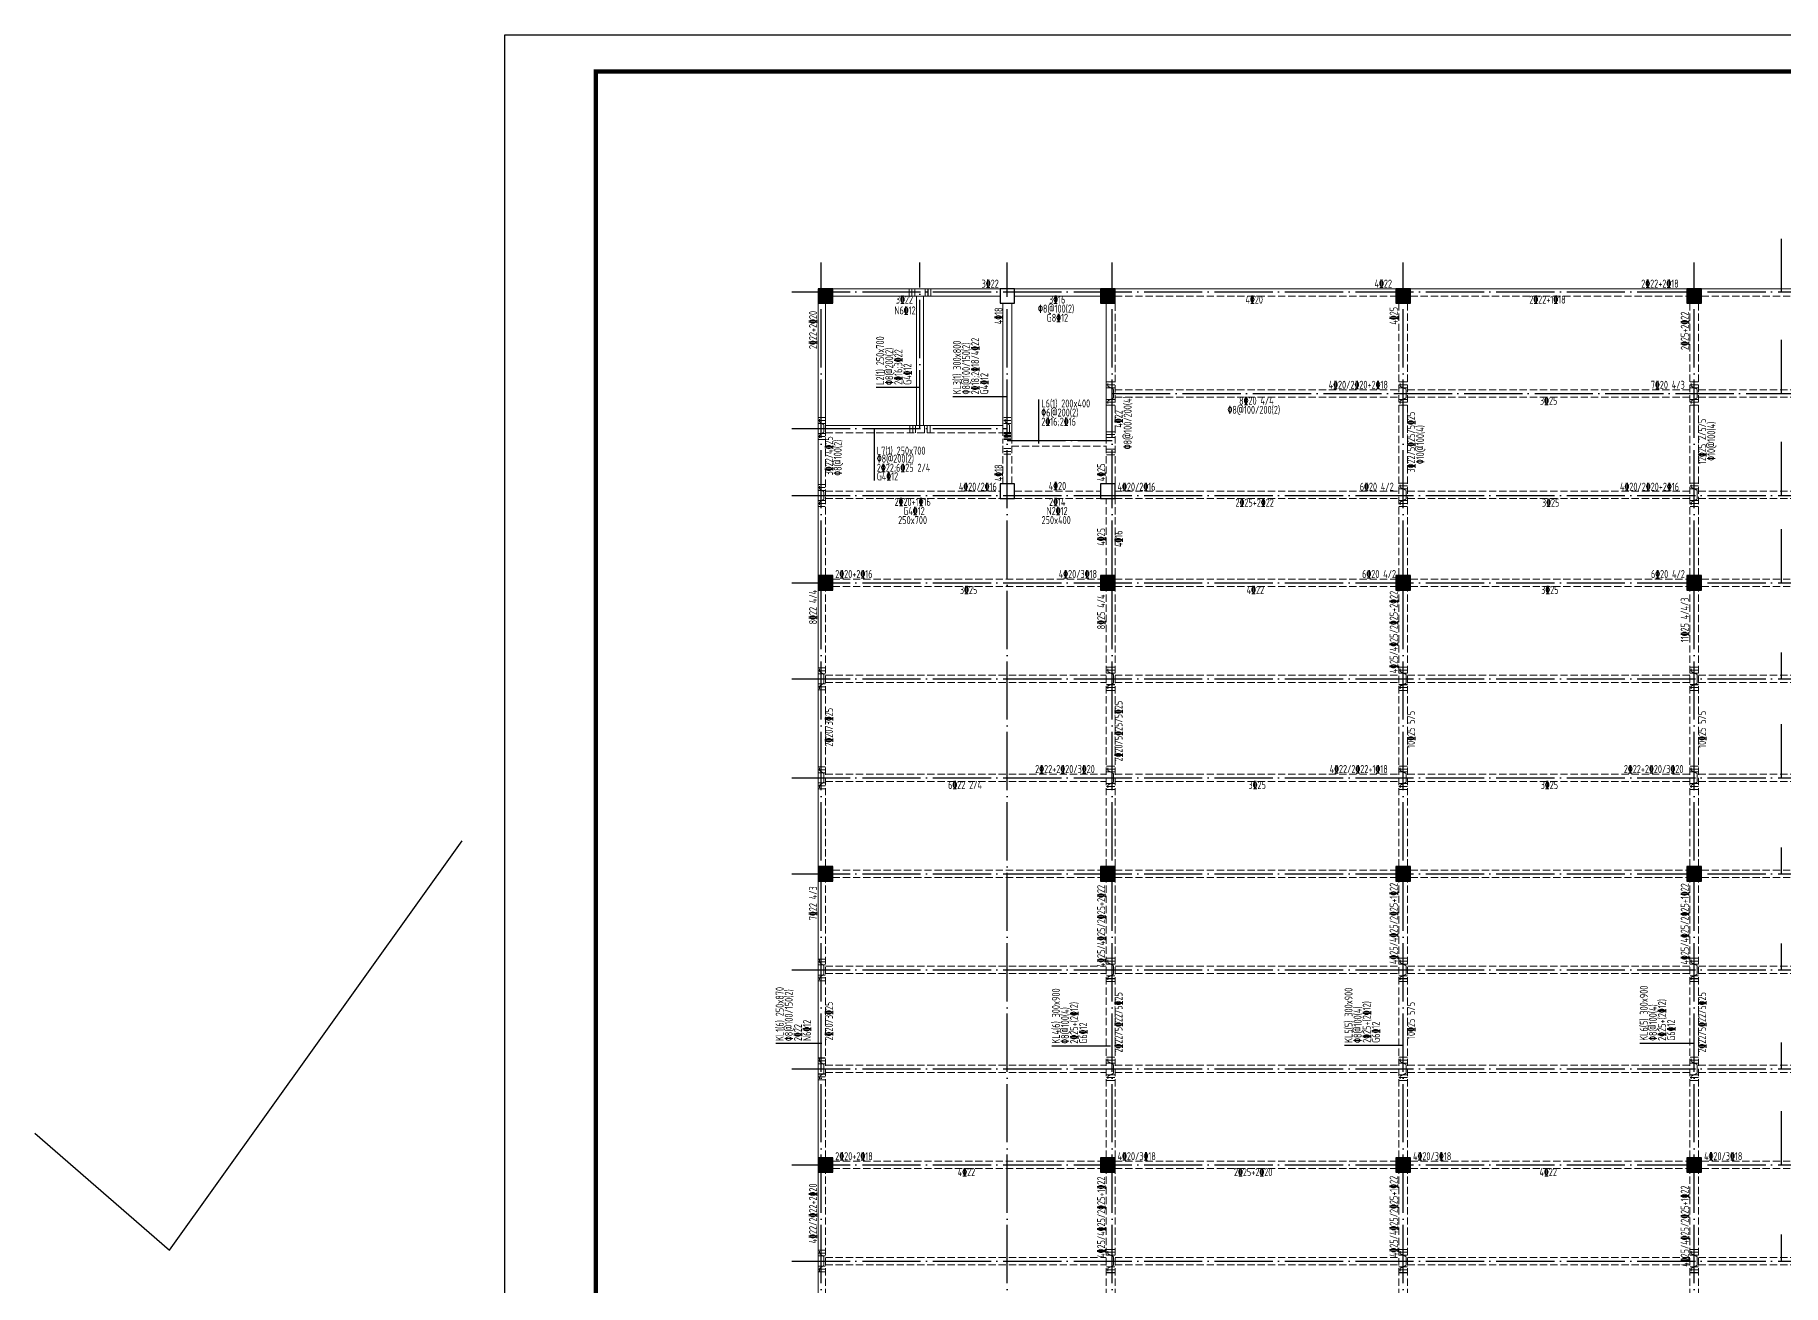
# Model space of a CAD drawing. Extents: x -2331248 to -1198620, y -977263 to -545844.
# Drawn here: x -1592869 to -1532812, y -823822 to -780878 of the extents above; entities that cross this region are included whole.
import ezdxf

# ---------------------------------------------------------------- set-up
doc = ezdxf.new("R2010")
doc.units = 0
doc.header["$LTSCALE"] = 1000
doc.header["$MEASUREMENT"] = 0
for name, pattern in [('DASH', [0.35, 0.25, -0.1]), ('DOTE', [2.42, 2, -0.2, 0.02, -0.2]), ('线型3', [500, 300, -200])]:
    doc.linetypes.add(name, pattern=pattern)
doc.layers.get('0').update_dxf_attribs({"linetype": 'CONTINUOUS'})
for name, color, linetype in [('DOTE', 1, 'DOTE'), ('PUB_TITLE', 4, 'CONTINUOUS'), ('S_BEAMDIMMASS', 2, 'CONTINUOUS'), ('柱涂实', 54, 'CONTINUOUS')]:
    doc.layers.add(name, color=color, linetype=linetype)
for name, color, linetype, lineweight in [('S_Beam', 4, 'CONTINUOUS', 18), ('S_BeamDash', 134, '线型3', 18), ('S_BeamDimLocal', 7, 'CONTINUOUS', 25), ('S_BeamDimLocalVer', 7, 'CONTINUOUS', 25), ('S_BeamDimMassVer', 2, 'CONTINUOUS', 25), ('S_Cl', 2, 'CONTINUOUS', 9), ('S_SubBeamHanger', 1, 'CONTINUOUS', 40), ('S_SubBeamHoop', 1, 'CONTINUOUS', 40)]:
    doc.layers.add(name, color=color, linetype=linetype, lineweight=lineweight)
doc.styles.add('TSSD_REIN', font='Tssdeng.shx', dxfattribs={"width": 0.7, "bigfont": 'hztxt.shx'})

msp = doc.modelspace()

# ---------------------------------------------------------------- hatches: boundary and pattern name
at = {"layer": '柱涂实'}
for points in [[(-1565463, -790097.1), (-1565463, -789597.1), (-1565963, -789597.1), (-1565963, -790097.1)], [(-1555763, -790097.1), (-1555763, -789597.1), (-1556263, -789597.1), (-1556263, -790097.1)], [(-1545613, -790097.1), (-1545613, -789597.1), (-1546113, -789597.1), (-1546113, -790097.1)], [(-1535613, -790097.1), (-1535613, -789597.1), (-1536113, -789597.1), (-1536113, -790097.1)], [(-1565463, -799947.1), (-1565463, -799447.1), (-1565963, -799447.1), (-1565963, -799947.1)], [(-1555763, -799947.1), (-1555763, -799447.1), (-1556263, -799447.1), (-1556263, -799947.1)], [(-1545613, -799947.1), (-1545613, -799447.1), (-1546113, -799447.1), (-1546113, -799947.1)], [(-1535613, -799947.1), (-1535613, -799447.1), (-1536113, -799447.1), (-1536113, -799947.1)], [(-1565463, -809947.1), (-1565463, -809447.1), (-1565963, -809447.1), (-1565963, -809947.1)], [(-1555763, -809947.1), (-1555763, -809447.1), (-1556263, -809447.1), (-1556263, -809947.1)], [(-1545613, -809947.1), (-1545613, -809447.1), (-1546113, -809447.1), (-1546113, -809947.1)], [(-1535613, -809947.1), (-1535613, -809447.1), (-1536113, -809447.1), (-1536113, -809947.1)], [(-1565463, -819947.1), (-1565463, -819447.1), (-1565963, -819447.1), (-1565963, -819947.1)], [(-1555763, -819947.1), (-1555763, -819447.1), (-1556263, -819447.1), (-1556263, -819947.1)], [(-1545613, -819947.1), (-1545613, -819447.1), (-1546113, -819447.1), (-1546113, -819947.1)], [(-1535613, -819947.1), (-1535613, -819447.1), (-1536113, -819447.1), (-1536113, -819947.1)]]:
    msp.add_hatch(color=256, dxfattribs=at).paths.add_polyline_path(points)

# ---------------------------------------------------------------- linework, layer by layer
msp.add_lwpolyline([(-1592869.5, -818600.9), (-1588246.5, -822618.9), (-1578196.5, -808557.9)])
at = {"layer": 'DOTE'}
for p, q in [((-1565863, -840697.1), (-1565863, -788697.1)), ((-1562463, -794397.1), (-1562463, -788697.1)), ((-1559463, -840697.1), (-1559463, -788697.1)), ((-1555863, -840697.1), (-1555863, -788697.1)), ((-1545863, -840697.1), (-1545863, -788697.1)), ((-1535863, -840697.1), (-1535863, -788697.1)), ((-1566863, -789697.1), (-1504863, -789697.1)), ((-1555863, -793197.1), (-1504863, -793197.1)), ((-1566863, -794397.1), (-1559463, -794397.1)), ((-1559463, -794807.1), (-1555863, -794807.1)), ((-1566863, -796697.1), (-1504863, -796697.1)), ((-1566863, -799697.1), (-1504863, -799697.1)), ((-1566863, -802997.1), (-1504863, -802997.1)), ((-1566863, -806397.1), (-1504863, -806397.1)), ((-1566863, -809697.1), (-1504863, -809697.1)), ((-1566863, -812997.1), (-1504863, -812997.1)), ((-1566863, -816397.1), (-1504863, -816397.1)), ((-1566863, -819697.1), (-1504863, -819697.1)), ((-1566863, -822997.1), (-1504863, -822997.1))]:
    msp.add_line(p, q, dxfattribs=at)
at = {"layer": 'PUB_TITLE'}
msp.add_lwpolyline([(-1576722.5, -855128), (-1576722.5, -780878), (-1471597.5, -780878), (-1471597.5, -855128)], close=True, dxfattribs=at)
at = {"layer": 'PUB_TITLE', "const_width": 150}
msp.add_lwpolyline([(-1573597.5, -782128), (-1472847.5, -782128), (-1472847.5, -853878), (-1573597.5, -853878)], close=True, dxfattribs=at)
at = {"layer": 'S_Beam', "ltscale": 1}
for p, q in [((-1565463, -789597.1), (-1559713, -789597.1)), ((-1559213, -789597.1), (-1556263, -789597.1)), ((-1555763, -789597.1), (-1546113, -789597.1)), ((-1545613, -789597.1), (-1536113, -789597.1)), ((-1535613, -789597.1), (-1526113, -789597.1)), ((-1565963, -796697.1), (-1565963, -790097.1)), ((-1565713, -794397.1), (-1565713, -790097.1)), ((-1565463, -789847.1), (-1559713, -789847.1)), ((-1562588, -794297.1), (-1562588, -789847.1)), ((-1562338, -794297.1), (-1562338, -789847.1)), ((-1559613, -794397.1), (-1559613, -790097.1)), ((-1559313, -794907.1), (-1559313, -790097.1)), ((-1559213, -789847.1), (-1556263, -789847.1)), ((-1556063, -794907.1), (-1556063, -790097.1)), ((-1565713, -794297.1), (-1559613, -794297.1)), ((-1559313, -794807.1), (-1556063, -794807.1)), ((-1565963, -799447.1), (-1565963, -796697.1)), ((-1565963, -809447.1), (-1565963, -799947.1)), ((-1565963, -819447.1), (-1565963, -809947.1)), ((-1565963, -829447.1), (-1565963, -819947.1))]:
    msp.add_line(p, q, dxfattribs=at)
at = {"layer": 'S_BeamDash', "linetype": 'DASH', "ltscale": 1}
for p, q in [((-1555763, -789847.1), (-1546113, -789847.1)), ((-1555763, -794907.1), (-1555763, -790097.1)), ((-1546013, -799447.1), (-1546013, -790097.1)), ((-1545713, -799447.1), (-1545713, -790097.1)), ((-1545613, -789847.1), (-1536113, -789847.1)), ((-1536013, -799447.1), (-1536013, -790097.1)), ((-1535713, -799447.1), (-1535713, -790097.1)), ((-1535613, -789847.1), (-1526113, -789847.1)), ((-1555763, -793072.1), (-1546013, -793072.1)), ((-1555763, -793322.1), (-1546013, -793322.1)), ((-1545713, -793072.1), (-1536013, -793072.1)), ((-1545713, -793322.1), (-1536013, -793322.1)), ((-1535713, -793072.1), (-1526013, -793072.1)), ((-1535713, -793322.1), (-1526013, -793322.1)), ((-1565713, -794397.1), (-1565713, -796697.1)), ((-1565713, -794547.1), (-1559613, -794547.1)), ((-1559613, -794397.1), (-1559613, -794907.1)), ((-1559613, -796297.1), (-1559613, -794907.1)), ((-1559313, -796297.1), (-1559313, -794907.1)), ((-1559313, -795007.1), (-1556063, -795007.1)), ((-1556063, -796297.1), (-1556063, -794907.1)), ((-1555763, -796297.1), (-1555763, -794907.1)), ((-1565713, -796547.1), (-1559713, -796547.1)), ((-1565713, -799447.1), (-1565713, -796697.1)), ((-1565713, -796797.1), (-1559713, -796797.1)), ((-1559213, -796547.1), (-1556263, -796547.1)), ((-1559213, -796797.1), (-1556263, -796797.1)), ((-1556063, -799447.1), (-1556063, -796797.1)), ((-1555763, -796547.1), (-1546013, -796547.1)), ((-1555763, -799447.1), (-1555763, -796797.1)), ((-1555763, -796797.1), (-1546013, -796797.1)), ((-1545713, -796547.1), (-1536013, -796547.1)), ((-1545713, -796797.1), (-1536013, -796797.1)), ((-1535713, -796547.1), (-1526013, -796547.1)), ((-1535713, -796797.1), (-1526013, -796797.1)), ((-1565713, -809447.1), (-1565713, -799947.1)), ((-1565463, -799572.1), (-1556263, -799572.1)), ((-1565463, -799822.1), (-1556263, -799822.1)), ((-1556063, -809447.1), (-1556063, -799947.1)), ((-1555763, -799572.1), (-1546113, -799572.1)), ((-1555763, -799822.1), (-1546113, -799822.1)), ((-1555763, -809447.1), (-1555763, -799947.1)), ((-1546013, -809447.1), (-1546013, -799947.1)), ((-1545713, -809447.1), (-1545713, -799947.1)), ((-1545613, -799572.1), (-1536113, -799572.1)), ((-1545613, -799822.1), (-1536113, -799822.1)), ((-1536013, -809447.1), (-1536013, -799947.1)), ((-1535713, -809447.1), (-1535713, -799947.1)), ((-1535613, -799572.1), (-1526113, -799572.1)), ((-1535613, -799822.1), (-1526113, -799822.1)), ((-1565713, -802872.1), (-1556063, -802872.1)), ((-1555763, -802872.1), (-1546013, -802872.1)), ((-1545713, -802872.1), (-1536013, -802872.1)), ((-1535713, -802872.1), (-1526013, -802872.1)), ((-1565713, -803122.1), (-1556063, -803122.1)), ((-1555763, -803122.1), (-1546013, -803122.1)), ((-1545713, -803122.1), (-1536013, -803122.1)), ((-1535713, -803122.1), (-1526013, -803122.1)), ((-1565713, -806272.1), (-1556063, -806272.1)), ((-1565713, -806522.1), (-1556063, -806522.1)), ((-1555763, -806272.1), (-1546013, -806272.1)), ((-1555763, -806522.1), (-1546013, -806522.1)), ((-1545713, -806272.1), (-1536013, -806272.1)), ((-1545713, -806522.1), (-1536013, -806522.1)), ((-1535713, -806272.1), (-1526013, -806272.1)), ((-1535713, -806522.1), (-1526013, -806522.1)), ((-1565463, -809572.1), (-1556263, -809572.1)), ((-1555763, -809572.1), (-1546113, -809572.1)), ((-1545613, -809572.1), (-1536113, -809572.1)), ((-1535613, -809572.1), (-1526113, -809572.1)), ((-1565713, -819447.1), (-1565713, -809947.1)), ((-1565463, -809822.1), (-1556263, -809822.1)), ((-1556063, -819447.1), (-1556063, -809947.1)), ((-1555763, -809822.1), (-1546113, -809822.1)), ((-1555763, -819447.1), (-1555763, -809947.1)), ((-1546013, -819447.1), (-1546013, -809947.1)), ((-1545713, -819447.1), (-1545713, -809947.1)), ((-1545613, -809822.1), (-1536113, -809822.1)), ((-1536013, -819447.1), (-1536013, -809947.1)), ((-1535713, -819447.1), (-1535713, -809947.1)), ((-1535613, -809822.1), (-1526113, -809822.1)), ((-1565713, -812872.1), (-1556063, -812872.1)), ((-1565713, -813122.1), (-1556063, -813122.1)), ((-1555763, -812872.1), (-1546013, -812872.1)), ((-1555763, -813122.1), (-1546013, -813122.1)), ((-1545713, -812872.1), (-1536013, -812872.1)), ((-1545713, -813122.1), (-1536013, -813122.1)), ((-1535713, -812872.1), (-1526013, -812872.1)), ((-1535713, -813122.1), (-1526013, -813122.1)), ((-1565713, -816272.1), (-1556063, -816272.1)), ((-1565713, -816522.1), (-1556063, -816522.1)), ((-1555763, -816272.1), (-1546013, -816272.1)), ((-1555763, -816522.1), (-1546013, -816522.1)), ((-1545713, -816272.1), (-1536013, -816272.1)), ((-1545713, -816522.1), (-1536013, -816522.1)), ((-1535713, -816272.1), (-1526013, -816272.1)), ((-1535713, -816522.1), (-1526013, -816522.1)), ((-1565463, -819572.1), (-1556263, -819572.1)), ((-1555763, -819572.1), (-1546113, -819572.1)), ((-1545613, -819572.1), (-1536113, -819572.1)), ((-1535613, -819572.1), (-1526113, -819572.1)), ((-1565713, -829447.1), (-1565713, -819947.1)), ((-1565463, -819822.1), (-1556263, -819822.1)), ((-1556063, -829447.1), (-1556063, -819947.1)), ((-1555763, -819822.1), (-1546113, -819822.1)), ((-1555763, -829447.1), (-1555763, -819947.1)), ((-1546013, -829447.1), (-1546013, -819947.1)), ((-1545713, -829447.1), (-1545713, -819947.1)), ((-1545613, -819822.1), (-1536113, -819822.1)), ((-1536013, -829447.1), (-1536013, -819947.1)), ((-1535713, -829447.1), (-1535713, -819947.1)), ((-1535613, -819822.1), (-1526113, -819822.1)), ((-1565713, -822872.1), (-1556063, -822872.1)), ((-1565713, -823122.1), (-1556063, -823122.1)), ((-1555763, -822872.1), (-1546013, -822872.1)), ((-1555763, -823122.1), (-1546013, -823122.1)), ((-1545713, -822872.1), (-1536013, -822872.1)), ((-1545713, -823122.1), (-1536013, -823122.1)), ((-1535713, -822872.1), (-1526013, -822872.1)), ((-1535713, -823122.1), (-1526013, -823122.1))]:
    msp.add_line(p, q, dxfattribs=at)
at = {"layer": 'S_BEAMDIMMASS'}
for p, q in [((-1532863, -789722.1), (-1532863, -787878.3)), ((-1532863, -793197.1), (-1532863, -791353.3)), ((-1558383, -794907.1), (-1558383, -793400.8)), ((-1564034.5, -794397.1), (-1564034.5, -796178)), ((-1532863, -796697.1), (-1532863, -794853.3)), ((-1532863, -799697.1), (-1532863, -797853.3)), ((-1532863, -802997.1), (-1532863, -802090.8)), ((-1532863, -806397.1), (-1532863, -804553.3)), ((-1532863, -809697.1), (-1532863, -808790.8)), ((-1532863, -812997.1), (-1532863, -812090.8)), ((-1532863, -816397.1), (-1532863, -815490.8)), ((-1532863, -819697.1), (-1532863, -817853.3)), ((-1532863, -822997.1), (-1532863, -822090.8))]:
    msp.add_line(p, q, dxfattribs=at)
at = {"layer": 'S_BeamDimMassVer'}
for p, q in [((-1562463, -792987.1), (-1563969.2, -792987.1)), ((-1559463, -793315), (-1561329.6, -793315)), ((-1565838, -815529.9), (-1567419.7, -815529.9)), ((-1535863, -815519.7), (-1537731.7, -815519.7)), ((-1555913, -815620), (-1557930.9, -815620)), ((-1545863, -815591.8), (-1547875.9, -815591.8))]:
    msp.add_line(p, q, dxfattribs=at)
at = {"layer": 'S_Cl', "ltscale": 1}
for points in [[(-1565463, -790097.1), (-1565463, -789597.1), (-1565963, -789597.1), (-1565963, -790097.1)], [(-1559213, -790097.1), (-1559213, -789597.1), (-1559713, -789597.1), (-1559713, -790097.1)], [(-1555763, -790097.1), (-1555763, -789597.1), (-1556263, -789597.1), (-1556263, -790097.1)], [(-1545613, -790097.1), (-1545613, -789597.1), (-1546113, -789597.1), (-1546113, -790097.1)], [(-1535613, -790097.1), (-1535613, -789597.1), (-1536113, -789597.1), (-1536113, -790097.1)], [(-1559213, -796797.1), (-1559213, -796297.1), (-1559713, -796297.1), (-1559713, -796797.1)], [(-1555763, -796797.1), (-1555763, -796297.1), (-1556263, -796297.1), (-1556263, -796797.1)], [(-1565463, -799947.1), (-1565463, -799447.1), (-1565963, -799447.1), (-1565963, -799947.1)], [(-1555763, -799947.1), (-1555763, -799447.1), (-1556263, -799447.1), (-1556263, -799947.1)], [(-1545613, -799947.1), (-1545613, -799447.1), (-1546113, -799447.1), (-1546113, -799947.1)], [(-1535613, -799947.1), (-1535613, -799447.1), (-1536113, -799447.1), (-1536113, -799947.1)], [(-1565463, -809947.1), (-1565463, -809447.1), (-1565963, -809447.1), (-1565963, -809947.1)], [(-1555763, -809947.1), (-1555763, -809447.1), (-1556263, -809447.1), (-1556263, -809947.1)], [(-1545613, -809947.1), (-1545613, -809447.1), (-1546113, -809447.1), (-1546113, -809947.1)], [(-1535613, -809947.1), (-1535613, -809447.1), (-1536113, -809447.1), (-1536113, -809947.1)], [(-1565463, -819947.1), (-1565463, -819447.1), (-1565963, -819447.1), (-1565963, -819947.1)], [(-1555763, -819947.1), (-1555763, -819447.1), (-1556263, -819447.1), (-1556263, -819947.1)], [(-1545613, -819947.1), (-1545613, -819447.1), (-1546113, -819447.1), (-1546113, -819947.1)], [(-1535613, -819947.1), (-1535613, -819447.1), (-1536113, -819447.1), (-1536113, -819947.1)]]:
    msp.add_lwpolyline(points, close=True, dxfattribs=at)
at = {"layer": 'S_SubBeamHanger', "linetype": 'Continuous', "ltscale": 1, "const_width": 35}
for points in [[(-1556013, -792947.1), (-1556013, -792847.1)], [(-1555813, -793047.1), (-1556013, -792947.1)], [(-1556013, -793447.1), (-1555813, -793347.1)], [(-1555813, -793347.1), (-1555813, -793047.1)], [(-1545963, -792947.1), (-1545963, -792847.1)], [(-1545763, -793047.1), (-1545963, -792947.1)], [(-1545963, -793447.1), (-1545763, -793347.1)], [(-1545763, -793347.1), (-1545763, -793047.1)], [(-1535963, -792947.1), (-1535963, -792847.1)], [(-1535763, -793047.1), (-1535963, -792947.1)], [(-1535963, -793447.1), (-1535763, -793347.1)], [(-1535763, -793347.1), (-1535763, -793047.1)], [(-1556013, -793547.1), (-1556013, -793447.1)], [(-1545963, -793547.1), (-1545963, -793447.1)], [(-1535963, -793547.1), (-1535963, -793447.1)], [(-1565913, -794172.1), (-1565913, -794072.1)], [(-1565763, -794272.1), (-1565913, -794172.1)], [(-1565913, -794622.1), (-1565763, -794522.1)], [(-1565763, -794522.1), (-1565763, -794272.1)], [(-1559538, -794172.1), (-1559538, -794072.1)], [(-1559388, -794272.1), (-1559538, -794172.1)], [(-1559538, -794622.1), (-1559388, -794522.1)], [(-1559388, -794522.1), (-1559388, -794272.1)], [(-1565913, -794722.1), (-1565913, -794622.1)], [(-1559538, -794722.1), (-1559538, -794622.1)], [(-1565913, -796472.1), (-1565913, -796372.1)], [(-1545963, -796422.1), (-1545963, -796322.1)], [(-1535963, -796422.1), (-1535963, -796322.1)], [(-1565763, -796572.1), (-1565913, -796472.1)], [(-1565913, -796922.1), (-1565763, -796822.1)], [(-1565913, -797022.1), (-1565913, -796922.1)], [(-1565763, -796822.1), (-1565763, -796572.1)], [(-1545763, -796522.1), (-1545963, -796422.1)], [(-1545963, -796922.1), (-1545763, -796822.1)], [(-1545963, -797022.1), (-1545963, -796922.1)], [(-1545763, -796822.1), (-1545763, -796522.1)], [(-1535763, -796522.1), (-1535963, -796422.1)], [(-1535963, -796922.1), (-1535763, -796822.1)], [(-1535963, -797022.1), (-1535963, -796922.1)], [(-1535763, -796822.1), (-1535763, -796522.1)], [(-1565913, -802747.1), (-1565913, -802647.1)], [(-1565763, -802847.1), (-1565913, -802747.1)], [(-1565763, -803147.1), (-1565763, -802847.1)], [(-1556013, -802747.1), (-1556013, -802647.1)], [(-1555813, -802847.1), (-1556013, -802747.1)], [(-1555813, -803147.1), (-1555813, -802847.1)], [(-1545963, -802747.1), (-1545963, -802647.1)], [(-1545763, -802847.1), (-1545963, -802747.1)], [(-1545763, -803147.1), (-1545763, -802847.1)], [(-1535963, -802747.1), (-1535963, -802647.1)], [(-1535763, -802847.1), (-1535963, -802747.1)], [(-1535763, -803147.1), (-1535763, -802847.1)], [(-1565913, -803247.1), (-1565763, -803147.1)], [(-1565913, -803347.1), (-1565913, -803247.1)], [(-1556013, -803247.1), (-1555813, -803147.1)], [(-1556013, -803347.1), (-1556013, -803247.1)], [(-1545963, -803247.1), (-1545763, -803147.1)], [(-1545963, -803347.1), (-1545963, -803247.1)], [(-1535963, -803247.1), (-1535763, -803147.1)], [(-1535963, -803347.1), (-1535963, -803247.1)], [(-1565913, -806147.1), (-1565913, -806047.1)], [(-1565763, -806247.1), (-1565913, -806147.1)], [(-1565913, -806647.1), (-1565763, -806547.1)], [(-1565763, -806547.1), (-1565763, -806247.1)], [(-1556013, -806147.1), (-1556013, -806047.1)], [(-1555813, -806247.1), (-1556013, -806147.1)], [(-1556013, -806647.1), (-1555813, -806547.1)], [(-1555813, -806547.1), (-1555813, -806247.1)], [(-1545963, -806147.1), (-1545963, -806047.1)], [(-1545763, -806247.1), (-1545963, -806147.1)], [(-1545963, -806647.1), (-1545763, -806547.1)], [(-1545763, -806547.1), (-1545763, -806247.1)], [(-1535963, -806147.1), (-1535963, -806047.1)], [(-1535763, -806247.1), (-1535963, -806147.1)], [(-1535963, -806647.1), (-1535763, -806547.1)], [(-1535763, -806547.1), (-1535763, -806247.1)], [(-1565913, -806747.1), (-1565913, -806647.1)], [(-1556013, -806747.1), (-1556013, -806647.1)], [(-1545963, -806747.1), (-1545963, -806647.1)], [(-1535963, -806747.1), (-1535963, -806647.1)], [(-1565913, -812747.1), (-1565913, -812647.1)], [(-1565763, -812847.1), (-1565913, -812747.1)], [(-1565913, -813247.1), (-1565763, -813147.1)], [(-1565763, -813147.1), (-1565763, -812847.1)], [(-1556013, -812747.1), (-1556013, -812647.1)], [(-1555813, -812847.1), (-1556013, -812747.1)], [(-1556013, -813247.1), (-1555813, -813147.1)], [(-1555813, -813147.1), (-1555813, -812847.1)], [(-1545963, -812747.1), (-1545963, -812647.1)], [(-1545763, -812847.1), (-1545963, -812747.1)], [(-1545963, -813247.1), (-1545763, -813147.1)], [(-1545763, -813147.1), (-1545763, -812847.1)], [(-1535963, -812747.1), (-1535963, -812647.1)], [(-1535763, -812847.1), (-1535963, -812747.1)], [(-1535963, -813247.1), (-1535763, -813147.1)], [(-1535763, -813147.1), (-1535763, -812847.1)], [(-1565913, -813347.1), (-1565913, -813247.1)], [(-1556013, -813347.1), (-1556013, -813247.1)], [(-1545963, -813347.1), (-1545963, -813247.1)], [(-1535963, -813347.1), (-1535963, -813247.1)], [(-1565913, -816147.1), (-1565913, -816047.1)], [(-1565763, -816247.1), (-1565913, -816147.1)], [(-1556013, -816147.1), (-1556013, -816047.1)], [(-1555813, -816247.1), (-1556013, -816147.1)], [(-1545963, -816147.1), (-1545963, -816047.1)], [(-1545763, -816247.1), (-1545963, -816147.1)], [(-1535963, -816147.1), (-1535963, -816047.1)], [(-1535763, -816247.1), (-1535963, -816147.1)], [(-1565913, -816647.1), (-1565763, -816547.1)], [(-1565913, -816747.1), (-1565913, -816647.1)], [(-1565763, -816547.1), (-1565763, -816247.1)], [(-1556013, -816647.1), (-1555813, -816547.1)], [(-1556013, -816747.1), (-1556013, -816647.1)], [(-1555813, -816547.1), (-1555813, -816247.1)], [(-1545963, -816647.1), (-1545763, -816547.1)], [(-1545963, -816747.1), (-1545963, -816647.1)], [(-1545763, -816547.1), (-1545763, -816247.1)], [(-1535963, -816647.1), (-1535763, -816547.1)], [(-1535963, -816747.1), (-1535963, -816647.1)], [(-1535763, -816547.1), (-1535763, -816247.1)], [(-1565913, -822747.1), (-1565913, -822647.1)], [(-1565763, -822847.1), (-1565913, -822747.1)], [(-1556013, -822747.1), (-1556013, -822647.1)], [(-1555813, -822847.1), (-1556013, -822747.1)], [(-1545963, -822747.1), (-1545963, -822647.1)], [(-1545763, -822847.1), (-1545963, -822747.1)], [(-1535963, -822747.1), (-1535963, -822647.1)], [(-1535763, -822847.1), (-1535963, -822747.1)], [(-1565913, -823247.1), (-1565763, -823147.1)], [(-1565913, -823347.1), (-1565913, -823247.1)], [(-1565763, -823147.1), (-1565763, -822847.1)], [(-1556013, -823247.1), (-1555813, -823147.1)], [(-1556013, -823347.1), (-1556013, -823247.1)], [(-1555813, -823147.1), (-1555813, -822847.1)], [(-1545963, -823247.1), (-1545763, -823147.1)], [(-1545963, -823347.1), (-1545963, -823247.1)], [(-1545763, -823147.1), (-1545763, -822847.1)], [(-1535963, -823247.1), (-1535763, -823147.1)], [(-1535963, -823347.1), (-1535963, -823247.1)], [(-1535763, -823147.1), (-1535763, -822847.1)]]:
    msp.add_lwpolyline(points, dxfattribs=at)
at = {"layer": 'S_SubBeamHoop', "linetype": 'Continuous', "ltscale": 1, "const_width": 35}
for points in [[(-1562838, -789597.1), (-1562838, -789847.1)], [(-1562738, -789597.1), (-1562738, -789847.1)], [(-1562638, -789597.1), (-1562638, -789847.1)], [(-1562288, -789597.1), (-1562288, -789847.1)], [(-1562188, -789597.1), (-1562188, -789847.1)], [(-1562088, -789597.1), (-1562088, -789847.1)], [(-1556063, -792797.1), (-1555763, -792797.1)], [(-1556063, -792897.1), (-1555763, -792897.1)], [(-1556063, -792997.1), (-1555763, -792997.1)], [(-1546013, -792797.1), (-1545713, -792797.1)], [(-1546013, -792897.1), (-1545713, -792897.1)], [(-1546013, -792997.1), (-1545713, -792997.1)], [(-1536013, -792797.1), (-1535713, -792797.1)], [(-1536013, -792897.1), (-1535713, -792897.1)], [(-1536013, -792997.1), (-1535713, -792997.1)], [(-1556063, -793397.1), (-1555763, -793397.1)], [(-1556063, -793497.1), (-1555763, -793497.1)], [(-1556063, -793597.1), (-1555763, -793597.1)], [(-1546013, -793397.1), (-1545713, -793397.1)], [(-1546013, -793497.1), (-1545713, -793497.1)], [(-1546013, -793597.1), (-1545713, -793597.1)], [(-1536013, -793397.1), (-1535713, -793397.1)], [(-1536013, -793497.1), (-1535713, -793497.1)], [(-1536013, -793597.1), (-1535713, -793597.1)], [(-1565963, -794022.1), (-1565713, -794022.1)], [(-1565963, -794122.1), (-1565713, -794122.1)], [(-1565963, -794222.1), (-1565713, -794222.1)], [(-1565963, -794572.1), (-1565713, -794572.1)], [(-1562813, -794297.1), (-1562813, -794547.1)], [(-1562713, -794297.1), (-1562713, -794547.1)], [(-1562613, -794297.1), (-1562613, -794547.1)], [(-1562313, -794297.1), (-1562313, -794547.1)], [(-1562213, -794297.1), (-1562213, -794547.1)], [(-1562113, -794297.1), (-1562113, -794547.1)], [(-1559588, -794022.1), (-1559338, -794022.1)], [(-1559588, -794122.1), (-1559338, -794122.1)], [(-1559588, -794222.1), (-1559338, -794222.1)], [(-1559588, -794532.1), (-1559338, -794532.1)], [(-1559588, -794572.1), (-1559338, -794572.1)], [(-1556063, -794507.1), (-1555763, -794507.1)], [(-1565963, -794672.1), (-1565713, -794672.1)], [(-1565963, -794772.1), (-1565713, -794772.1)], [(-1559588, -794632.1), (-1559338, -794632.1)], [(-1559588, -794672.1), (-1559338, -794672.1)], [(-1559588, -794732.1), (-1559338, -794732.1)], [(-1559588, -794772.1), (-1559338, -794772.1)], [(-1559588, -795082.1), (-1559338, -795082.1)], [(-1556063, -794607.1), (-1555763, -794607.1)], [(-1556063, -794707.1), (-1555763, -794707.1)], [(-1556063, -795107.1), (-1555763, -795107.1)], [(-1559588, -795182.1), (-1559338, -795182.1)], [(-1559588, -795282.1), (-1559338, -795282.1)], [(-1556063, -795207.1), (-1555763, -795207.1)], [(-1556063, -795307.1), (-1555763, -795307.1)], [(-1565963, -796322.1), (-1565713, -796322.1)], [(-1546013, -796272.1), (-1545713, -796272.1)], [(-1546013, -796372.1), (-1545713, -796372.1)], [(-1536013, -796272.1), (-1535713, -796272.1)], [(-1536013, -796372.1), (-1535713, -796372.1)], [(-1565963, -796422.1), (-1565713, -796422.1)], [(-1565963, -796522.1), (-1565713, -796522.1)], [(-1565963, -796872.1), (-1565713, -796872.1)], [(-1565963, -796972.1), (-1565713, -796972.1)], [(-1546013, -796472.1), (-1545713, -796472.1)], [(-1546013, -796872.1), (-1545713, -796872.1)], [(-1546013, -796972.1), (-1545713, -796972.1)], [(-1536013, -796472.1), (-1535713, -796472.1)], [(-1536013, -796872.1), (-1535713, -796872.1)], [(-1536013, -796972.1), (-1535713, -796972.1)], [(-1565963, -797072.1), (-1565713, -797072.1)], [(-1546013, -797072.1), (-1545713, -797072.1)], [(-1536013, -797072.1), (-1535713, -797072.1)], [(-1565963, -802622.1), (-1565713, -802622.1)], [(-1565963, -802722.1), (-1565713, -802722.1)], [(-1565963, -802822.1), (-1565713, -802822.1)], [(-1556063, -802597.1), (-1555763, -802597.1)], [(-1556063, -802697.1), (-1555763, -802697.1)], [(-1556063, -802797.1), (-1555763, -802797.1)], [(-1546013, -802597.1), (-1545713, -802597.1)], [(-1546013, -802697.1), (-1545713, -802697.1)], [(-1546013, -802797.1), (-1545713, -802797.1)], [(-1536013, -802597.1), (-1535713, -802597.1)], [(-1536013, -802697.1), (-1535713, -802697.1)], [(-1536013, -802797.1), (-1535713, -802797.1)], [(-1565963, -803172.1), (-1565713, -803172.1)], [(-1565963, -803272.1), (-1565713, -803272.1)], [(-1565963, -803372.1), (-1565713, -803372.1)], [(-1556063, -803197.1), (-1555763, -803197.1)], [(-1556063, -803297.1), (-1555763, -803297.1)], [(-1556063, -803397.1), (-1555763, -803397.1)], [(-1546013, -803197.1), (-1545713, -803197.1)], [(-1546013, -803297.1), (-1545713, -803297.1)], [(-1546013, -803397.1), (-1545713, -803397.1)], [(-1536013, -803197.1), (-1535713, -803197.1)], [(-1536013, -803297.1), (-1535713, -803297.1)], [(-1536013, -803397.1), (-1535713, -803397.1)], [(-1565963, -806022.1), (-1565713, -806022.1)], [(-1565963, -806122.1), (-1565713, -806122.1)], [(-1565963, -806222.1), (-1565713, -806222.1)], [(-1565963, -806572.1), (-1565713, -806572.1)], [(-1556063, -805997.1), (-1555763, -805997.1)], [(-1556063, -806097.1), (-1555763, -806097.1)], [(-1556063, -806197.1), (-1555763, -806197.1)], [(-1546013, -805997.1), (-1545713, -805997.1)], [(-1546013, -806097.1), (-1545713, -806097.1)], [(-1546013, -806197.1), (-1545713, -806197.1)], [(-1536013, -805997.1), (-1535713, -805997.1)], [(-1536013, -806097.1), (-1535713, -806097.1)], [(-1536013, -806197.1), (-1535713, -806197.1)], [(-1565963, -806672.1), (-1565713, -806672.1)], [(-1565963, -806772.1), (-1565713, -806772.1)], [(-1556063, -806597.1), (-1555763, -806597.1)], [(-1556063, -806697.1), (-1555763, -806697.1)], [(-1556063, -806797.1), (-1555763, -806797.1)], [(-1546013, -806597.1), (-1545713, -806597.1)], [(-1546013, -806697.1), (-1545713, -806697.1)], [(-1546013, -806797.1), (-1545713, -806797.1)], [(-1536013, -806597.1), (-1535713, -806597.1)], [(-1536013, -806697.1), (-1535713, -806697.1)], [(-1536013, -806797.1), (-1535713, -806797.1)], [(-1556063, -812597.1), (-1555763, -812597.1)], [(-1546013, -812597.1), (-1545713, -812597.1)], [(-1536013, -812597.1), (-1535713, -812597.1)], [(-1565963, -812622.1), (-1565713, -812622.1)], [(-1565963, -812722.1), (-1565713, -812722.1)], [(-1565963, -812822.1), (-1565713, -812822.1)], [(-1565963, -813172.1), (-1565713, -813172.1)], [(-1556063, -812697.1), (-1555763, -812697.1)], [(-1556063, -812797.1), (-1555763, -812797.1)], [(-1556063, -813197.1), (-1555763, -813197.1)], [(-1546013, -812697.1), (-1545713, -812697.1)], [(-1546013, -812797.1), (-1545713, -812797.1)], [(-1546013, -813197.1), (-1545713, -813197.1)], [(-1536013, -812697.1), (-1535713, -812697.1)], [(-1536013, -812797.1), (-1535713, -812797.1)], [(-1536013, -813197.1), (-1535713, -813197.1)], [(-1565963, -813272.1), (-1565713, -813272.1)], [(-1565963, -813372.1), (-1565713, -813372.1)], [(-1556063, -813297.1), (-1555763, -813297.1)], [(-1556063, -813397.1), (-1555763, -813397.1)], [(-1546013, -813297.1), (-1545713, -813297.1)], [(-1546013, -813397.1), (-1545713, -813397.1)], [(-1536013, -813297.1), (-1535713, -813297.1)], [(-1536013, -813397.1), (-1535713, -813397.1)], [(-1565963, -816022.1), (-1565713, -816022.1)], [(-1565963, -816122.1), (-1565713, -816122.1)], [(-1556063, -815997.1), (-1555763, -815997.1)], [(-1556063, -816097.1), (-1555763, -816097.1)], [(-1556063, -816197.1), (-1555763, -816197.1)], [(-1546013, -815997.1), (-1545713, -815997.1)], [(-1546013, -816097.1), (-1545713, -816097.1)], [(-1546013, -816197.1), (-1545713, -816197.1)], [(-1536013, -815997.1), (-1535713, -815997.1)], [(-1536013, -816097.1), (-1535713, -816097.1)], [(-1536013, -816197.1), (-1535713, -816197.1)], [(-1565963, -816222.1), (-1565713, -816222.1)], [(-1565963, -816572.1), (-1565713, -816572.1)], [(-1565963, -816672.1), (-1565713, -816672.1)], [(-1565963, -816772.1), (-1565713, -816772.1)], [(-1556063, -816597.1), (-1555763, -816597.1)], [(-1556063, -816697.1), (-1555763, -816697.1)], [(-1556063, -816797.1), (-1555763, -816797.1)], [(-1546013, -816597.1), (-1545713, -816597.1)], [(-1546013, -816697.1), (-1545713, -816697.1)], [(-1546013, -816797.1), (-1545713, -816797.1)], [(-1536013, -816597.1), (-1535713, -816597.1)], [(-1536013, -816697.1), (-1535713, -816697.1)], [(-1536013, -816797.1), (-1535713, -816797.1)], [(-1565963, -822622.1), (-1565713, -822622.1)], [(-1565963, -822722.1), (-1565713, -822722.1)], [(-1556063, -822597.1), (-1555763, -822597.1)], [(-1556063, -822697.1), (-1555763, -822697.1)], [(-1556063, -822797.1), (-1555763, -822797.1)], [(-1546013, -822597.1), (-1545713, -822597.1)], [(-1546013, -822697.1), (-1545713, -822697.1)], [(-1546013, -822797.1), (-1545713, -822797.1)], [(-1536013, -822597.1), (-1535713, -822597.1)], [(-1536013, -822697.1), (-1535713, -822697.1)], [(-1536013, -822797.1), (-1535713, -822797.1)], [(-1565963, -822822.1), (-1565713, -822822.1)], [(-1565963, -823172.1), (-1565713, -823172.1)], [(-1565963, -823272.1), (-1565713, -823272.1)], [(-1565963, -823372.1), (-1565713, -823372.1)], [(-1556063, -823197.1), (-1555763, -823197.1)], [(-1556063, -823297.1), (-1555763, -823297.1)], [(-1556063, -823397.1), (-1555763, -823397.1)], [(-1546013, -823197.1), (-1545713, -823197.1)], [(-1546013, -823297.1), (-1545713, -823297.1)], [(-1546013, -823397.1), (-1545713, -823397.1)], [(-1536013, -823197.1), (-1535713, -823197.1)], [(-1536013, -823297.1), (-1535713, -823297.1)], [(-1536013, -823397.1), (-1535713, -823397.1)]]:
    msp.add_lwpolyline(points, dxfattribs=at)
at = {"layer": '柱涂实', "linetype": 'Continuous'}
for points in [[(-1565463, -790097.1), (-1565463, -789597.1), (-1565963, -789597.1), (-1565963, -790097.1)], [(-1559213, -790097.1), (-1559213, -789597.1), (-1559713, -789597.1), (-1559713, -790097.1)], [(-1555763, -790097.1), (-1555763, -789597.1), (-1556263, -789597.1), (-1556263, -790097.1)], [(-1545613, -790097.1), (-1545613, -789597.1), (-1546113, -789597.1), (-1546113, -790097.1)], [(-1535613, -790097.1), (-1535613, -789597.1), (-1536113, -789597.1), (-1536113, -790097.1)], [(-1559213, -796797.1), (-1559213, -796297.1), (-1559713, -796297.1), (-1559713, -796797.1)], [(-1555763, -796797.1), (-1555763, -796297.1), (-1556263, -796297.1), (-1556263, -796797.1)], [(-1565463, -799947.1), (-1565463, -799447.1), (-1565963, -799447.1), (-1565963, -799947.1)], [(-1555763, -799947.1), (-1555763, -799447.1), (-1556263, -799447.1), (-1556263, -799947.1)], [(-1545613, -799947.1), (-1545613, -799447.1), (-1546113, -799447.1), (-1546113, -799947.1)], [(-1535613, -799947.1), (-1535613, -799447.1), (-1536113, -799447.1), (-1536113, -799947.1)], [(-1565463, -809947.1), (-1565463, -809447.1), (-1565963, -809447.1), (-1565963, -809947.1)], [(-1555763, -809947.1), (-1555763, -809447.1), (-1556263, -809447.1), (-1556263, -809947.1)], [(-1545613, -809947.1), (-1545613, -809447.1), (-1546113, -809447.1), (-1546113, -809947.1)], [(-1535613, -809947.1), (-1535613, -809447.1), (-1536113, -809447.1), (-1536113, -809947.1)], [(-1565463, -819947.1), (-1565463, -819447.1), (-1565963, -819447.1), (-1565963, -819947.1)], [(-1555763, -819947.1), (-1555763, -819447.1), (-1556263, -819447.1), (-1556263, -819947.1)], [(-1545613, -819947.1), (-1545613, -819447.1), (-1546113, -819447.1), (-1546113, -819947.1)], [(-1535613, -819947.1), (-1535613, -819447.1), (-1536113, -819447.1), (-1536113, -819947.1)]]:
    msp.add_lwpolyline(points, close=True, dxfattribs=at)

# ---------------------------------------------------------------- texts
at = {"layer": 'S_BeamDimLocal', "style": 'TSSD_REIN', "width": 0.7}
for s, p in [('3%%13222', (-1560345.1, -789558.3)), ('4%%13222', (-1546845.1, -789558.3)), ('2%%13222+2%%13218', (-1537683.2, -789558.3)), ('N6%%13212', (-1563344.6, -790477.6)), ('3%%13222', (-1563292, -790105.8)), ('%%1308@100(2)', (-1558404.3, -790418.3)), ('3%%13216', (-1558030.4, -790105.8)), ('4%%13220', (-1551279.8, -790105.8)), ('2%%13222+1%%13218', (-1541528.7, -790105.8)), ('G8%%13212', (-1558110.9, -790730.8)), ('4%%13220/2%%13220+2%%13218', (-1548421.3, -793033.3)), ('7%%13220 4/3', (-1537353.5, -793033.3)), ('8%%13220 4/4', (-1551498, -793580.8)), ('3%%13225', (-1541164.7, -793580.8)), ('%%1308@100/200(2)', (-1551897.9, -793893.3)), ('4%%13220/2%%13216', (-1561126.6, -796533.3)), ('4%%13220', (-1558039.7, -796508.3)), ('4%%13220/2%%13216', (-1555673.6, -796533.3)), ('6%%13220 4/2', (-1547353.5, -796533.3)), ('4%%13220/2%%13220+2%%13216', (-1538413, -796533.3)), ('2%%13220+1%%13216', (-1563336.7, -797055.8)), ('2%%13214', (-1558027.1, -797055.8)), ('2%%13225+2%%13222', (-1551625.5, -797080.8)), ('3%%13225', (-1541094.5, -797080.8)), ('250x700', (-1563213.9, -797680.8)), ('G4%%13212', (-1563037.9, -797368.3)), ('250x400', (-1558286.9, -797680.8)), ('N2%%13212', (-1558115.1, -797368.3)), ('2%%13220+2%%13216', (-1565373.6, -799533.3)), ('4%%13220/3%%13218', (-1557694.9, -799533.3)), ('6%%13220 4/2', (-1547272.9, -799533.3)), ('6%%13220 4/2', (-1537349.9, -799533.3)), ('3%%13225', (-1561091.7, -800080.8)), ('4%%13222', (-1551239.7, -800080.8)), ('3%%13225', (-1541123.5, -800080.8)), ('2%%13222+2%%13220/3%%13220', (-1558504.9, -806233.3)), ('4%%13222/2%%13222+1%%13218', (-1548387.8, -806233.3)), ('2%%13222+2%%13220/3%%13220', (-1538280.9, -806233.3)), ('6%%13222 2/4', (-1561498, -806780.8)), ('3%%13225', (-1551176.5, -806780.8)), ('3%%13225', (-1541138.5, -806780.8)), ('2%%13220+2%%13218', (-1565373.6, -819533.3)), ('4%%13220/3%%13218', (-1555673.6, -819533.3)), ('4%%13220/3%%13218', (-1545523.6, -819533.3)), ('4%%13220/3%%13218', (-1535523.6, -819533.3)), ('4%%13222', (-1561164.7, -820080.8)), ('2%%13225+2%%13220', (-1551675.5, -820080.8)), ('4%%13222', (-1541177.7, -820080.8))]:
    msp.add_text(s, height=275, dxfattribs=at).set_placement(p)
at = {"layer": 'S_BeamDimLocalVer', "style": 'TSSD_REIN', "width": 0.7}
for s, p in [('4%%13218', (-1559626.7, -790814.7)), ('4%%13225', (-1546051.7, -790829.2)), ('2%%13222+2%%13220', (-1566001.7, -791667.3)), ('2%%13225+2%%13222', (-1536051.7, -791700.9)), ('4%%13222', (-1555504.2, -794369.1)), ('%%1308@100/200(4)', (-1555191.7, -795110)), ('3%%13222/5%%13225/5%%13225', (-1545454.2, -795911.9)), ('%%13010@100(4)', (-1545141.7, -795622.4)), ('12%%13225 2/5/5', (-1535454.2, -795621)), ('%%13010@100(4)', (-1535141.7, -795505.4)), ('3%%13222/4%%13225', (-1565454.2, -796009.1)), ('%%1308@100(2)', (-1565152, -796017.7)), ('4%%13218', (-1559626.7, -796207.7)), ('4%%13225', (-1556101.7, -796207.7)), ('4%%13225', (-1556101.7, -798423.8)), ('4%%13216', (-1555504.2, -798469.1)), ('8%%13222 4/4', (-1566001.7, -801125.4)), ('8%%13225 4/4', (-1556101.7, -801295.9)), ('4%%13225/4%%13225/2%%13225+2%%13222', (-1546051.7, -802803.1)), ('11%%13225 4/4/3', (-1536051.7, -801740.1)), ('2%%13220/3%%13225', (-1565454.2, -805326.8)), ('2%%13220/5%%13225/5%%13225', (-1555504.2, -805836.9)), ('10%%13225 5/5', (-1545454.2, -805370)), ('10%%13225 5/5', (-1535454.2, -805370)), ('7%%13222 4/3', (-1566001.7, -811287.6)), ('4%%13225/4%%13225/2%%13225+2%%13222', (-1556101.7, -812907.1)), ('4%%13225/4%%13225/2%%13225+1%%13222', (-1546051.7, -812795.5)), ('4%%13225/4%%13225/2%%13225+1%%13222', (-1536051.7, -812811.5)), ('2%%13220/3%%13225', (-1565454.2, -815417.8)), ('2%%13222/5%%13222/5%%13225', (-1555504.2, -815836.9)), ('10%%13225 5/5', (-1545454.2, -815370)), ('2%%13222/5%%13222/5%%13225', (-1535454.2, -815836.9)), ('4%%13225/4%%13225/2%%13225+1%%13222', (-1556101.7, -822887.5)), ('4%%13225/4%%13225/2%%13225+1%%13222', (-1546051.7, -822859.5)), ('4%%13222/2%%13222+2%%13220', (-1566001.7, -822389)), ('4%%13225/4%%13225/2%%13225+1%%13222', (-1536051.7, -823193.5))]:
    msp.add_text(s, height=275, rotation=90, dxfattribs=at).set_placement(p)
at = {"layer": 'S_BEAMDIMMASS', "style": 'TSSD_REIN', "width": 0.7}
for s, p in [('L6(1) 200x400', (-1558293.6, -793674.6)), ('%%1306@200(2)', (-1558293.6, -793987.1)), ('2%%13216;2%%13216', (-1558293.6, -794299.6)), ('L7(1) 250x700', (-1563945.2, -795296.2)), ('2%%13222;6%%13225 2/4', (-1563945.2, -795882.3)), ('%%1308@200(2)', (-1563945.2, -795569.8)), ('G4%%13212', (-1563948.2, -796177.3))]:
    msp.add_text(s, height=275, dxfattribs=at).set_placement(p)
at = {"layer": 'S_BeamDimMassVer', "style": 'TSSD_REIN', "width": 0.7}
for s, p in [('L2(1) 250x700', (-1563695.5, -792897.7)), ('2%%13218;2%%13218/4%%13222', (-1560430.9, -793225.6)), ('%%1308@200(2)', (-1563383, -792897.7)), ('2%%13216;3%%13222', (-1563070.5, -792897.7)), ('KL3(1) 300x800', (-1561055.9, -793225.6)), ('%%1308@100/150(2)', (-1560743.4, -793225.6)), ('G4%%13212', (-1562758, -792897.7)), ('G4%%13212', (-1560118.4, -793225.6)), ('KL6(5) 300x900', (-1537458, -815430.4)), ('KL1(6) 250x870', (-1567146, -815440.5)), ('%%1308@100/150(2)', (-1566833.5, -815440.5)), ('KL4(6) 300x900', (-1557657.1, -815530.6)), ('2%%13225+(2%%13212)', (-1557032.1, -815530.6)), ('KL5(5) 300x900', (-1547602.2, -815502.4)), ('%%1308@100(4)', (-1547289.7, -815502.4)), ('2%%13225+(2%%13212)', (-1546977.2, -815502.4)), ('%%1308@100(4)', (-1537145.5, -815430.4)), ('2%%13225+(2%%13212)', (-1536833, -815430.4)), ('2%%13222', (-1566521, -815440.5)), ('N6%%13212', (-1566208.5, -815440.5)), ('%%1308@100(4)', (-1557344.6, -815530.6)), ('G6%%13212', (-1556719.6, -815530.6)), ('G6%%13212', (-1546664.7, -815502.4)), ('G6%%13212', (-1536520.5, -815430.4))]:
    msp.add_text(s, height=275, rotation=90, dxfattribs=at).set_placement(p)

doc.saveas('drawing.dxf')
